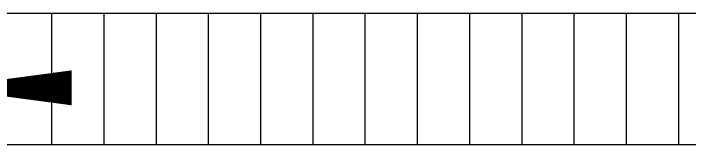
# Model space of a CAD drawing. Extents: x 815029915 to 815825525, y 579155098 to 579748855.
# Drawn here: x 815178805 to 815180358, y 579475402 to 579475702 of the extents above; entities that cross this region are included whole.
import ezdxf

# ---------------------------------------------------------------- set-up
doc = ezdxf.new("R2010")
doc.units = 0
doc.header["$LTSCALE"] = 100
doc.header["$MEASUREMENT"] = 0
doc.layers.add('DIM_SYMB', color=3, linetype='Continuous')

msp = doc.modelspace()

# ---------------------------------------------------------------- linework, layer by layer
for p, q in [((815203410.6, 579475702.4), (815148180.5, 579475702.4)), ((815148180.5, 579475402.4), (815203710.6, 579475402.4))]:
    msp.add_line(p, q)
at = {"color": 252, "linetype": 'Continuous'}
for p, q in [((815178892.8, 579475702.4), (815178892.8, 579475402.4)), ((815179012.8, 579475702.4), (815179012.8, 579475402.4)), ((815179132.8, 579475702.4), (815179132.8, 579475402.4)), ((815179252.8, 579475702.4), (815179252.8, 579475402.4)), ((815179372.8, 579475702.4), (815179372.8, 579475402.4)), ((815179492.8, 579475702.4), (815179492.8, 579475402.4)), ((815179612.8, 579475702.4), (815179612.8, 579475402.4)), ((815179732.8, 579475702.4), (815179732.8, 579475402.4)), ((815179852.8, 579475702.4), (815179852.8, 579475402.4)), ((815179972.8, 579475702.4), (815179972.8, 579475402.4)), ((815180092.8, 579475702.4), (815180092.8, 579475402.4)), ((815180212.8, 579475702.4), (815180212.8, 579475402.4)), ((815180332.8, 579475702.4), (815180332.8, 579475402.4))]:
    msp.add_line(p, q, dxfattribs=at)
at = {"layer": 'DIM_SYMB'}
msp.add_lwpolyline([(815201046.4, 579475532.2, 0, 0, 0), (815178638.7, 579475532.2, 0, 80, 0), (815178938.7, 579475532.2, 0, 0, 0)], format="xyseb", dxfattribs=at)

doc.saveas('drawing.dxf')
